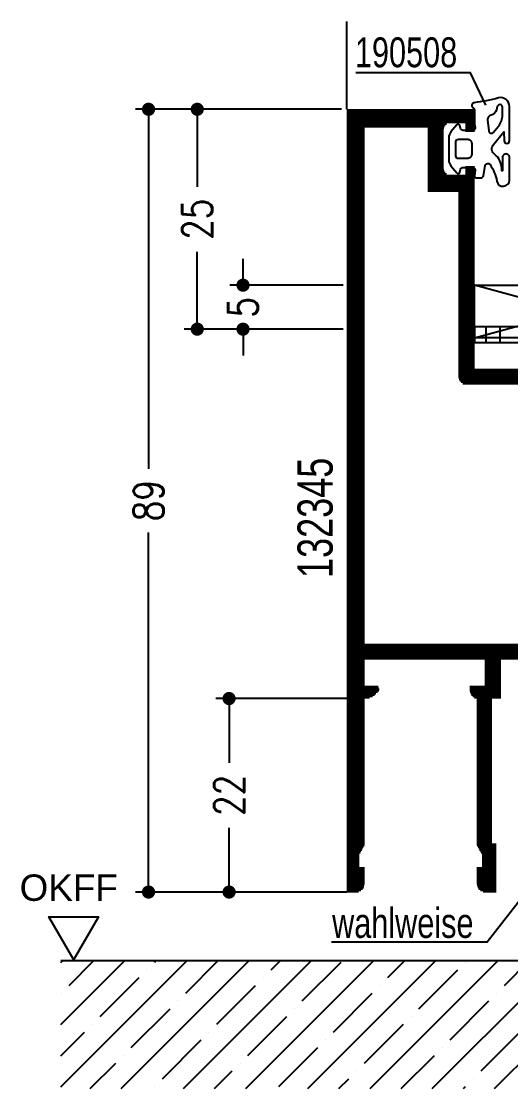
# Model space of a CAD drawing. Extents: x 13 to 197, y 21 to 259.
# Drawn here: x 123.4 to 151.2, y 196.7 to 257.4 of the extents above; entities that cross this region are included whole.
import ezdxf

# ---------------------------------------------------------------- set-up
doc = ezdxf.new("R2010")
doc.units = 0
doc.header["$LTSCALE"] = 6
doc.linetypes.add('AUSGEZOGEN', pattern=[0])
doc.layers.get('0').update_dxf_attribs({"color": 4, "linetype": 'CONTINUOUS'})
doc.layers.get('Defpoints').update_dxf_attribs({"linetype": 'CONTINUOUS'})
for name, color, linetype in [('00TXT', 7, 'AUSGEZOGEN'), ('01TXT', 7, 'CONTINUOUS'), ('CONST18', 3, 'AUSGEZOGEN'), ('CONST25', 2, 'CONTINUOUS'), ('CONST35', 7, 'CONTINUOUS'), ('LLMASSE', 7, 'AUSGEZOGEN')]:
    doc.layers.add(name, color=color, linetype=linetype)
doc.styles.add('SIM80S00', font='simplex.shx', dxfattribs={"width": 0.8})
doc.styles.add('SWISSCL', font='swisscl.ttf')
doc.styles.add('SWISSL', font='swissl.ttf')
doc.dimstyles.new('BEM_DOC_2', dxfattribs={"dimscale": 0.5, "dimtxt": 3.4, "dimasz": 1.5, "dimexe": 1.5, "dimexo": 0.6, "dimgap": 1.5, "dimtad": 0, "dimlfac": 2, "dimdsep": 46, "dimtxsty": 'SIM80S00', "dimblk": 'PUNKT', "dimcen": 0, "dimclrd": 3, "dimclre": 3, "dimclrt": 3, "dimadec": 0, "dimazin": 0, "dimtfac": 0.6999999999999998, "dimtofl": 0, "dimtmove": 2, "dimatfit": 3, "dimldrblk": 'PUNKT', "dimfxl": 1, "dimtolj": 1, "dimarcsym": 0})

# ---------------------------------------------------------------- blocks, each defined once
blk = doc.blocks.new('*X21')
for p, q in [((18.10000000000003, 187.8056274847714), (25.27126650293504, 194.9768939877064)), ((18.10000000000003, 191.3411613907041), (21.73573259700232, 194.9768939877064)), ((18.10000000000003, 194.8766952966369), (18.20019869106958, 194.9768939877064)), ((18.56155300318051, 193.5704813498174), (19.96796564106955, 194.9768939877064)), ((21.52990642116135, 187.7), (28.80680040886778, 194.9768939877064)), ((23.42291212383802, 194.8963065645421), (23.50349954700228, 194.9768939877064)), ((25.06544032709409, 187.7), (32.34233431480051, 194.9768939877064)), ((25.1906790768044, 193.1285396115757), (27.03903345293503, 194.9768939877064)), ((28.60097423302684, 187.7), (35.87786822073325, 194.9768939877064)), ((30.05203819746191, 194.4543648263005), (30.57456735886777, 194.9768939877064)), ((31.81980515042828, 192.6865978733342), (34.02951384163624, 194.8963065645421)), ((32.13650813895958, 187.7), (39.41340212666599, 194.9768939877064)), ((35.67204204489232, 187.7), (42.94893603259873, 194.9768939877064)), ((36.68116427108578, 194.0124230880589), (37.64563517073323, 194.9768939877064)), ((39.20757595082506, 187.7), (46.48446993853147, 194.9768939877064)), ((41.1005816535017, 194.8963065645421), (41.1005816535017, 194.8963065645421)), ((42.7431098567578, 187.7), (50.02000384446421, 194.9768939877064)), ((43.31029034470968, 193.5704813498174), (44.71670298259872, 194.9768939877064)), ((46.27864376269054, 187.7), (53.55553775039694, 194.9768939877064)), ((48.17164946536718, 194.8963065645421), (48.25223688853144, 194.9768939877064)), ((49.81417766862328, 187.7), (57.09107165632968, 194.9768939877064)), ((49.93941641833356, 193.1285396115757), (51.78777079446419, 194.9768939877064)), ((53.34971157455602, 187.7), (60.62660556226242, 194.9768939877064)), ((54.80077553899108, 194.4543648263005), (55.32330470039693, 194.9768939877064)), ((56.56854249195744, 192.6865978733342), (58.77825118316539, 194.8963065645421)), ((56.88524548048876, 187.7), (64.16213946819515, 194.9768939877064)), ((60.4207793864215, 187.7), (67.69767337412789, 194.9768939877064)), ((61.42990161261495, 194.0124230880589), (62.39437251226239, 194.9768939877064)), ((63.95631329235425, 187.7), (71.23320728006063, 194.9768939877064)), ((65.84931899503087, 194.8963065645421), (65.84931899503087, 194.8963065645421)), ((67.49184719828699, 187.7), (74.76874118599336, 194.9768939877064)), ((68.05902768623888, 193.5704813498174), (69.46544032412791, 194.9768939877064)), ((71.02738110421973, 187.7), (78.3042750919261, 194.9768939877064)), ((72.9203868068964, 194.8963065645421), (73.00097423006066, 194.9768939877064)), ((74.56291501015247, 187.7), (81.83980899785884, 194.9768939877064)), ((74.68815375986276, 193.1285396115758), (76.53650813599339, 194.9768939877064)), ((79.54951288052027, 194.4543648263005), (80.07204204192612, 194.9768939877064)), ((22.98097038559643, 194.4543648263005), (22.98097038559643, 194.4543648263005)), ((38.44893122405215, 192.2446561350926), (40.65863991526011, 194.4543648263005)), ((47.72970772712559, 194.4543648263005), (47.72970772712559, 194.4543648263005)), ((63.19766856558132, 192.2446561350926), (65.40737725678927, 194.4543648263005)), ((72.4784450686548, 194.4543648263005), (72.4784450686548, 194.4543648263005)), ((81.31727983348664, 192.6865978733341), (83.10000000000002, 194.4693180398475)), ((20.32931995614687, 191.802714396851), (22.53902864735483, 194.012423088059)), ((26.95844602977077, 191.3607726586094), (29.16815472097873, 193.5704813498174)), ((29.61009645922032, 194.0124230880589), (29.61009645922032, 194.0124230880589)), ((36.2392225328442, 193.5704813498174), (36.2392225328442, 193.5704813498174)), ((45.07805729767605, 191.802714396851), (47.287765988884, 194.0124230880589)), ((51.70718337129994, 191.3607726586094), (53.9168920625079, 193.5704813498174)), ((54.35883380074949, 194.0124230880589), (54.35883380074949, 194.0124230880589)), ((60.98795987437336, 193.5704813498174), (60.98795987437336, 193.5704813498174)), ((69.82679463920525, 191.802714396851), (72.03650333041321, 194.0124230880589)), ((76.45592071282911, 191.3607726586094), (78.66562940403708, 193.5704813498174)), ((79.10757114227867, 194.0124230880589), (79.10757114227867, 194.0124230880589)), ((18.11961126493891, 193.1285396115758), (18.11961126493891, 193.1285396115758)), ((33.58757210339465, 190.9188309203678), (35.79728079460261, 193.1285396115758)), ((42.86834860646809, 193.1285396115758), (42.86834860646809, 193.1285396115758)), ((58.33630944492381, 190.9188309203678), (60.54601813613177, 193.1285396115758)), ((67.61708594799728, 193.1285396115758), (67.61708594799728, 193.1285396115758)), ((24.7487373385628, 192.6865978733342), (24.7487373385628, 192.6865978733342)), ((40.21669817701854, 190.4768891821262), (42.4264068682265, 192.6865978733342)), ((49.49747468009198, 192.6865978733342), (49.49747468009198, 192.6865978733342)), ((64.96543551854772, 190.4768891821262), (67.17514420975569, 192.6865978733342)), ((74.24621202162116, 192.6865978733342), (74.24621202162116, 192.6865978733342)), ((78.0984489160852, 187.7), (83.10000000000001, 192.7015510839149)), ((22.09708690911325, 190.0349474438846), (24.30679560032121, 192.2446561350926)), ((28.72621298273714, 189.593005705643), (30.9359216739451, 191.802714396851)), ((31.37786341218669, 192.2446561350926), (31.37786341218669, 192.2446561350926)), ((38.00698948581056, 191.802714396851), (38.00698948581056, 191.802714396851)), ((46.84582425064243, 190.0349474438846), (49.05553294185039, 192.2446561350926)), ((53.4749503242663, 189.593005705643), (55.68465901547426, 191.802714396851)), ((56.12660075371585, 192.2446561350926), (56.12660075371585, 192.2446561350926)), ((62.75572682733973, 191.802714396851), (62.75572682733973, 191.802714396851)), ((71.5945615921716, 190.0349474438846), (73.80427028337957, 192.2446561350926)), ((78.22368766579548, 189.593005705643), (80.43339635700345, 191.802714396851)), ((80.87533809524504, 192.2446561350926), (80.87533809524504, 192.2446561350926)), ((19.88737821790528, 191.3607726586094), (19.88737821790528, 191.3607726586094)), ((35.35533905636102, 189.1510639674015), (37.56504774756898, 191.3607726586094)), ((44.63611555943446, 191.3607726586094), (44.63611555943446, 191.3607726586094)), ((60.10407639789018, 189.1510639674015), (62.31378508909814, 191.3607726586094)), ((69.38485290096365, 191.3607726586094), (69.38485290096365, 191.3607726586094)), ((18.10000000000003, 189.5733944407042), (19.44543647966369, 190.9188309203678)), ((26.51650429152917, 190.9188309203678), (26.51650429152917, 190.9188309203678)), ((41.98446512998491, 188.7091222291598), (44.19417382119287, 190.9188309203678)), ((51.26524163305835, 190.9188309203678), (51.26524163305835, 190.9188309203678)), ((66.73320247151409, 188.7091222291598), (68.94291116272205, 190.9188309203678)), ((76.01397897458752, 190.9188309203678), (76.01397897458752, 190.9188309203678)), ((83.08504678645299, 190.9188309203678), (83.10000000000001, 190.9337841339148)), ((23.86485386207962, 188.2671804909183), (26.07456255328758, 190.4768891821262)), ((30.49397993570351, 187.8252387526767), (32.70368862691147, 190.0349474438846)), ((33.14563036515306, 190.4768891821262), (33.14563036515306, 190.4768891821262)), ((39.77475643877695, 190.0349474438846), (39.77475643877695, 190.0349474438846)), ((48.61359120360881, 188.2671804909183), (50.82329989481676, 190.4768891821262)), ((55.24271727723268, 187.8252387526767), (57.45242596844064, 190.0349474438846)), ((57.89436770668222, 190.4768891821262), (57.89436770668222, 190.4768891821262)), ((64.52349378030613, 190.0349474438846), (64.52349378030613, 190.0349474438846)), ((73.36232854513796, 188.2671804909183), (75.57203723634592, 190.4768891821262)), ((79.99145461876184, 187.8252387526767), (82.2011633099698, 190.0349474438846)), ((82.6431050482114, 190.4768891821262), (82.6431050482114, 190.4768891821262)), ((21.65514517087166, 189.593005705643), (21.65514517087166, 189.593005705643)), ((37.43980899489232, 187.7), (39.33281470053537, 189.5930057056431)), ((46.40388251240084, 189.593005705643), (46.40388251240084, 189.593005705643)), ((62.18854633642151, 187.7), (64.08155204206453, 189.5930057056431)), ((71.15261985393, 189.5930057056431), (71.15261985393, 189.5930057056431)), ((19.76213946522862, 187.7), (21.21320343263007, 189.1510639674015)), ((26.8332072770941, 187.7), (27.84232950625395, 188.7091222291599)), ((28.28427124449555, 189.1510639674015), (28.28427124449555, 189.1510639674015)), ((34.91339731811943, 188.7091222291599), (34.91339731811943, 188.7091222291599)), ((44.51087680675781, 187.7), (45.96194077415925, 189.1510639674015)), ((51.58194461862329, 187.7), (52.59106684778313, 188.7091222291599)), ((53.03300858602471, 189.1510639674015), (53.03300858602471, 189.1510639674015)), ((59.66213465964859, 188.7091222291599), (59.66213465964859, 188.7091222291599)), ((69.25961414828699, 187.7), (70.71067811568841, 189.1510639674015)), ((76.33068196015248, 187.7), (77.33980418931229, 188.7091222291598)), ((77.78174592755389, 189.1510639674014), (77.78174592755389, 189.1510639674014)), ((81.63398282201794, 187.7), (83.10000000000001, 189.1660171779821)), ((33.90427508895958, 187.7), (34.47145557987784, 188.2671804909183)), ((41.54252339174332, 188.2671804909183), (41.54252339174332, 188.2671804909183)), ((58.65301243048877, 187.7), (59.220192921407, 188.2671804909183)), ((66.2912607332725, 188.2671804909183), (66.2912607332725, 188.2671804909183)), ((23.42291212383803, 187.8252387526767), (23.42291212383803, 187.8252387526767)), ((40.97534290082506, 187.7), (41.10058165350173, 187.8252387526767)), ((48.17164946536722, 187.8252387526767), (48.17164946536722, 187.8252387526767)), ((65.72408024235425, 187.7), (65.8493189950309, 187.8252387526767)), ((72.92038680689636, 187.8252387526767), (72.92038680689636, 187.8252387526767))]:
    blk.add_line(p, q)
blk = doc.blocks.new('PUNKT')
at = {"color": 0, "linetype": 'CONTINUOUS'}
blk.add_line((-0.5, 0), (-1, 0), dxfattribs=at)
at = {"color": 0, "linetype": 'CONTINUOUS', "const_width": 0.5}
blk.add_lwpolyline([(-0.25, 0, 1), (0.25, 0, 1)], format="xyb", close=True, dxfattribs=at)
blk = doc.blocks.new('*D52')
at = {"layer": 'Defpoints', "color": 0, "transparency": 16777216}
for p in [(141.9244415491721, 252.3581793252065), (133.4244415491726, 239.8582062754964), (142.024466260078, 239.8582062754964)]:
    blk.add_point(p, dxfattribs=at)
at = {"layer": 'LLMASSE', "color": 3, "lineweight": -2, "transparency": 16777216}
for p, q in [((141.6244415491721, 252.3581793252065), (132.6744415491726, 252.3581793252065)), ((133.4244415491726, 251.6081793252065), (133.4244415491726, 247.9591451813038)), ((133.4244415491726, 240.6082062754964), (133.4244415491726, 244.2572404193991)), ((141.724466260078, 239.8582062754964), (132.6744415491726, 239.8582062754964))]:
    blk.add_line(p, q, dxfattribs=at)
at = {"layer": 'LLMASSE', "color": 3, "lineweight": -2, "transparency": 16777216, "xscale": 0.75, "yscale": 0.75, "zscale": 0.75}
for p, rotation in [((133.4244415491726, 252.3581793252065), 90), ((133.4244415491726, 239.8582062754964), 270)]:
    blk.add_blockref('PUNKT', p, dxfattribs=dict(at, rotation=rotation))
at = {"layer": 'LLMASSE', "color": 3, "transparency": 16777216, "insert": (133.4244415491725, 246.1081928003515), "char_height": 1.7, "attachment_point": 5, "rotation": 90, "style": 'SIM80S00'}
blk.add_mtext('\\A1;25', dxfattribs=at)
blk = doc.blocks.new('*D53')
at = {"layer": 'Defpoints', "color": 0, "transparency": 16777216}
for p in [(136.0244415491725, 242.3581875878881), (142.0244681906015, 242.3581875878881), (142.024466260078, 239.8582062754964)]:
    blk.add_point(p, dxfattribs=at)
at = {"layer": 'LLMASSE', "color": 3, "lineweight": -2, "transparency": 16777216}
for p, q in [((136.0244415491725, 243.1081875878881), (136.0244415491725, 243.8581875878881)), ((141.7244681906015, 242.3581875878881), (135.2744415491725, 242.3581875878881)), ((141.724466260078, 239.8582062754964), (135.2744415491725, 239.8582062754964)), ((136.0244415491725, 239.1082062754964), (136.0244415491725, 238.3582062754964))]:
    blk.add_line(p, q, dxfattribs=at)
at = {"layer": 'LLMASSE', "color": 3, "lineweight": -2, "transparency": 16777216, "xscale": 0.75, "yscale": 0.75, "zscale": 0.75}
for p, rotation in [((136.0244415491725, 242.3581875878881), 270), ((136.0244415491725, 239.8582062754964), 90)]:
    blk.add_blockref('PUNKT', p, dxfattribs=dict(at, rotation=rotation))
at = {"layer": 'LLMASSE', "color": 3, "transparency": 16777216, "insert": (136.0244415491725, 241.1081969316923), "char_height": 1.7, "attachment_point": 5, "rotation": 90, "style": 'SIM80S00'}
blk.add_mtext('\\A1;5', dxfattribs=at)
blk = doc.blocks.new('WI190508')
at = {"linetype": 'CONTINUOUS'}
for points in [[(4, 0.330593, 0.494357), (2.737419, 1.295503, -0.035396), (-0.037156, 0.74769, 0.7191390000000001), (-0.15, 0.190192, -0.267949), (0, -0.069615), (0, -1.687299), (0.089778, -2.022354, -0.493145), (-0.2, -2.4), (-1.269802, -2.4, -0.339454), (-1.55958, -2.177646), (-1.647845, -1.848236, 0.606815), (-1.994239, -1.771442), (-2.666044, -2.572069, 0.176327), (-2.9, -3.214857), (-2.9, -5.785143, 0.176327), (-2.666044, -6.427931), (-1.994239, -7.228558, 0.606815), (-1.647845, -7.151764), (-1.55958, -6.822353999999999, -0.339454), (-1.269802, -6.6), (-0.2, -6.6, -0.458807), (0.096639, -6.944777), (0.00224, -7.570148, 0.458807), (0.2, -7.8), (0.74827, -7.8, 0.36397), (1.043712, -7.552094), (1.247227, -6.397906, -0.676335), (1.792219, -6.283492, -0.102989), (2.554156, -8.173867, 0.8837860000000001), (4, -8.04999), (3.999963, -5.482666, 1), (3.199963, -5.482678), (3.199981, -6.959881, -1.000006), (3.107969, -6.959881), (3.107969, -6.747519, 0.236839), (2.316582, -5.137422, -0.426544), (2.183394, -3.990297), (3.35751, -2.569926), (3.4, -3.584999, 1), (4, -3.584999), (4, 0.330593)], [(3.2, -0.628273), (3.2, 0.230593, 0.876976), (2.610222, 0.308239), (2.50596, -0.080872, -0.282773), (1.897392, -0.65679, 0.3848), (1.502766, -1.198664), (1.634079, -2.44197, 0.664354), (2.163647, -2.601599), (2.741515, -1.90253, 0.174429), (3.2, -0.628273)], [(-0.3, -5.1, -0.414214), (-0.8, -5.6), (-1.8, -5.6, -0.414214), (-2.1, -5.3), (-2.1, -3.7, -0.414214), (-1.8, -3.4), (-0.8, -3.4, -0.414214), (-0.3, -3.9), (-0.3, -5.1)]]:
    blk.add_lwpolyline(points, format="xyb", close=True, dxfattribs=at)
blk = doc.blocks.new('*D54')
at = {"layer": 'Defpoints', "color": 0, "transparency": 16777216}
for p in [(135.2334696382479, 218.8595363252065), (142.924469549172, 218.8595363252065), (142.2244415491721, 207.8581793252065)]:
    blk.add_point(p, dxfattribs=at)
at = {"layer": 'LLMASSE', "color": 3, "lineweight": -2, "transparency": 16777216}
for p, q in [((142.624469549172, 218.8595363252065), (134.4834696382479, 218.8595363252065)), ((135.2334696382479, 218.1095363252065), (135.2334696382479, 215.2098102061589)), ((135.2334696382479, 208.6081793252065), (135.2334696382479, 211.5079054442541)), ((141.9244415491721, 207.8581793252065), (134.4834696382479, 207.8581793252065))]:
    blk.add_line(p, q, dxfattribs=at)
at = {"layer": 'LLMASSE', "color": 3, "lineweight": -2, "transparency": 16777216, "xscale": 0.75, "yscale": 0.75, "zscale": 0.75}
for p, rotation in [((135.2334696382479, 218.8595363252065), 90), ((135.2334696382479, 207.8581793252065), 270)]:
    blk.add_blockref('PUNKT', p, dxfattribs=dict(at, rotation=rotation))
at = {"layer": 'LLMASSE', "color": 3, "transparency": 16777216, "insert": (135.2334696382479, 213.3588578252065), "char_height": 1.7, "attachment_point": 5, "rotation": 90, "style": 'SIM80S00'}
blk.add_mtext('\\A1;22', dxfattribs=at)
blk = doc.blocks.new('*D55')
at = {"layer": 'Defpoints', "color": 0, "transparency": 16777216}
for p in [(141.6244415491722, 252.3581793252065), (130.6546667142113, 207.8581793252065), (142.2244415491721, 207.8581793252065)]:
    blk.add_point(p, dxfattribs=at)
at = {"layer": 'LLMASSE', "color": 3, "lineweight": -2, "transparency": 16777216}
for p, q in [((141.3244415491721, 252.3581793252065), (129.9046667142113, 252.3581793252065)), ((130.6546667142113, 251.6081793252065), (130.6546667142113, 231.9267507537779)), ((130.6546667142113, 208.6081793252065), (130.6546667142113, 228.2896078966351)), ((141.9244415491721, 207.8581793252065), (129.9046667142113, 207.8581793252065))]:
    blk.add_line(p, q, dxfattribs=at)
at = {"layer": 'LLMASSE', "color": 3, "lineweight": -2, "transparency": 16777216, "xscale": 0.75, "yscale": 0.75, "zscale": 0.75}
for p, rotation in [((130.6546667142113, 252.3581793252065), 90), ((130.6546667142113, 207.8581793252065), 270)]:
    blk.add_blockref('PUNKT', p, dxfattribs=dict(at, rotation=rotation))
at = {"layer": 'LLMASSE', "color": 3, "transparency": 16777216, "insert": (130.6546667142113, 230.1081793252065), "char_height": 1.7, "attachment_point": 5, "rotation": 90, "style": 'SIM80S00'}
blk.add_mtext('\\A1;89', dxfattribs=at)

msp = doc.modelspace()

# ---------------------------------------------------------------- hatches: boundary and pattern name
at = {"layer": 'CONST25'}
h = msp.add_hatch(dxfattribs=at)
h.set_pattern_fill('ANSI31', color=256, scale=0.025, angle=315, style=0)
h.set_pattern_definition([(0, (-113.7547970578669, 0), (2.775557561562891e-17, 0.079375), [])])
edge = h.paths.add_edge_path()
edge.add_line((141.9244415491721, 207.8581793252065), (142.4244415491876, 207.8581793253142))
edge.add_arc((142.4244415493927, 208.3581793251091), 0.4999999997949089, 269.9999999764983, 360.0000000235017)
edge.add_line((142.9244415491876, 208.3581793253142), (142.9244415491876, 209.2581793253141))
edge.add_line((142.9244415491876, 209.2581793253141), (142.6244415491874, 209.2581793253141))
edge.add_line((142.6244415491874, 209.2581793253141), (142.6244415491874, 210.0081793253141))
edge.add_line((142.6244415491874, 210.0081793253141), (142.9244415491876, 210.5277945675848))
edge.add_line((142.9244415491876, 210.5277945675848), (142.9244695491875, 218.8595364890411))
edge.add_arc((142.8723880211701, 219.8581793253142), 1.000000000000023, 272.9854024281681, 314.9999999999977)
edge.add_line((143.5794948023567, 219.1510725441276), (143.7805355663654, 219.3521133081362))
edge.add_line((143.7805355663652, 219.3521133081362), (143.6744695491873, 219.6081793253141))
edge.add_line((143.6744695491873, 219.6081793253142), (142.9244695491975, 219.6081793253039))
edge.add_line((142.9244695491975, 219.6081793253039), (142.9244695491616, 221.1081793252885))
edge.add_line((142.9244695491616, 221.1081793252885), (149.7744695492179, 221.1081793253654))
edge.add_line((149.7744695492179, 221.1081793253654), (149.7744695492383, 219.6081793252834))
edge.add_line((149.7744695492383, 219.6081793252835), (148.9244695491561, 219.6081793252835))
edge.add_line((148.9244695491566, 219.6081793252835), (148.9244695491875, 219.3581793253142))
edge.add_arc((149.4244695491873, 219.3581793253142), 0.5, 180, 258.4630409671819)
edge.add_line((149.3244695491871, 218.8682813767575), (149.3244415491874, 210.5277945675848))
edge.add_line((149.3244415491874, 210.5277945675848), (149.6244415491874, 210.0081793253141))
edge.add_line((149.6244415491874, 210.0081793253141), (149.6244415491874, 209.2581793253141))
edge.add_line((149.6244415491874, 209.2581793253141), (149.3244415491872, 209.2581793253141))
edge.add_line((149.3244415491874, 209.2581793253141), (149.3244415491874, 208.3581793253142))
edge.add_arc((149.8244415489823, 208.3581793251091), 0.4999999997949089, 179.9999999764983, 270.0000000235017)
edge.add_line((149.8244415491874, 207.8581793253142), (150.4244415492951, 207.8581793252988))
edge.add_line((150.4244415492951, 207.8581793252988), (150.4244415491876, 210.6081793253142))
edge.add_line((150.4244415491876, 210.6081793253142), (150.1744415491876, 210.6081793253142))
edge.add_line((150.1744415491876, 210.6081793253142), (150.1744695491616, 218.8581793252885))
edge.add_line((150.1744695491616, 218.8581793252885), (150.6744695492948, 218.8581793252987))
edge.add_line((150.6744695492948, 218.8581793252988), (150.6744695491616, 221.1081793252885))
edge.add_line((150.6744695491616, 221.1081793252885), (152.2744695491615, 221.1081793253397))
edge.add_line((152.2744695491615, 221.1081793253398), (152.274469549187, 220.1081793253142))
edge.add_line((152.2744695491872, 220.1081793253142), (152.0244695491872, 220.1081793253142))
edge.add_line((152.0244695491872, 220.1081793253142), (152.0244695491872, 219.6081793253142))
edge.add_line((152.0244695491872, 219.6081793253142), (166.8244695491874, 219.6081793253142))
edge.add_line((166.8244695491874, 219.6081793253142), (166.8244695491874, 220.1081793253142))
edge.add_line((166.8244695491874, 220.1081793253142), (166.5744695491874, 220.1081793253142))
edge.add_line((166.5744695491874, 220.1081793253142), (166.5744695491617, 221.1081793252885))
edge.add_line((166.5744695491617, 221.1081793252885), (168.1744695491616, 221.1081793253397))
edge.add_line((168.1744695491618, 221.1081793253398), (168.1744695492337, 218.8581793252681))
edge.add_line((168.1744695492334, 218.858179325268), (168.6744695491616, 218.8581793253398))
edge.add_line((168.6744695491618, 218.8581793253398), (168.6744695491875, 210.6081793253142))
edge.add_line((168.6744695491875, 210.6081793253142), (168.4244695491875, 210.6081793253142))
edge.add_line((168.4244695491875, 210.6081793253142), (168.4244695492337, 207.858179325268))
edge.add_line((168.4244695492334, 207.858179325268), (169.0244695491874, 207.8581793253142))
edge.add_arc((169.0244695495976, 208.358179324904), 0.4999999995898179, 269.9999999529966, 360.0000000470034)
edge.add_line((169.5244695491874, 208.3581793253142), (169.5244695491874, 209.2581793253141))
edge.add_line((169.5244695491874, 209.2581793253141), (169.2244695491872, 209.2581793253141))
edge.add_line((169.2244695491872, 209.2581793253141), (169.2244695491872, 210.0081793253141))
edge.add_line((169.2244695491872, 210.0081793253141), (169.5244695491874, 210.5277945675848))
edge.add_line((169.5244695491874, 210.5277945675848), (169.5244695491874, 218.8682813767575))
edge.add_arc((169.4244695494385, 219.3581793251091), 0.4999999997488149, 281.5369590093157, 360.0000000235017)
edge.add_line((169.9244695491875, 219.3581793253142), (169.9244695491977, 219.6081793253859))
edge.add_line((169.9244695491975, 219.608179325386), (169.0744695491976, 219.608179325304))
edge.add_line((169.0744695491976, 219.6081793253039), (169.0744695491771, 221.1081793253039))
edge.add_line((169.0744695491771, 221.1081793253039), (175.9244695491618, 221.1081793253398))
edge.add_line((175.9244695491618, 221.1081793253398), (175.9244695492387, 219.6081793252834))
edge.add_line((175.9244695492387, 219.6081793252833), (175.1744695491875, 219.6081793253141))
edge.add_line((175.1744695491875, 219.6081793253142), (175.0684035320096, 219.3521133081362))
edge.add_line((175.0684035320094, 219.3521133081362), (175.2694442960178, 219.1510725441276))
edge.add_arc((175.9765510772045, 219.8581793253142), 0.999999999999988, 225.0000000000012, 267.0145975718302)
edge.add_line((175.9244695491875, 218.8595364890411), (175.9244695491875, 210.5277945675848))
edge.add_line((175.9244695491875, 210.5277945675848), (176.2244695491877, 210.0081793253141))
edge.add_line((176.2244695491875, 210.0081793253141), (176.2244695491875, 209.2581793253141))
edge.add_line((176.2244695491875, 209.2581793253141), (175.9244695491875, 209.2581793253141))
edge.add_line((175.9244695491875, 209.2581793253141), (175.9244695491875, 208.3581793253142))
edge.add_arc((176.4244695491875, 208.3581793253142), 0.5, 180, 270)
edge.add_line((176.4244695491875, 207.8581793253142), (176.9244695492953, 207.8581793252988))
edge.add_line((176.9244695492951, 207.8581793252988), (176.9244695491104, 239.8581793253911))
edge.add_line((176.9244695491104, 239.858179325391), (175.9765510772045, 239.8581793253141))
edge.add_arc((175.9765510772045, 238.8581793253142), 1, 90, 135)
edge.add_line((175.269444296018, 239.5652861065007), (175.0684035320096, 239.3642453424921))
edge.add_line((175.0684035320094, 239.3642453424922), (175.1744695491873, 239.1081793253142))
edge.add_line((175.1744695491875, 239.1081793253142), (176.0744695491771, 239.1081793253244))
edge.add_line((176.0744695491771, 239.1081793253244), (176.0744695493156, 237.6081793252372))
edge.add_line((176.0744695493156, 237.6081793252373), (168.9744695491977, 237.608179325304))
edge.add_line((168.9744695491977, 237.6081793253039), (168.9744695491772, 239.1081793253039))
edge.add_line((168.9744695491772, 239.1081793253039), (169.9244695492594, 239.1081793253039))
edge.add_line((169.9244695492591, 239.1081793253039), (169.9244695491873, 239.3581793253142))
edge.add_arc((169.4244695491875, 239.3581793253142), 0.5, 0, 90)
edge.add_line((169.4244695491875, 239.8581793253142), (168.1744695491413, 239.858179325268))
edge.add_line((168.1744695491411, 239.858179325268), (168.1744695493153, 237.6081793252372))
edge.add_line((168.1744695493155, 237.6081793252373), (166.5744695492131, 237.6081793252886))
edge.add_line((166.5744695492131, 237.6081793252885), (166.5744695491874, 238.6081793253141))
edge.add_line((166.5744695491874, 238.6081793253142), (166.8244695491874, 238.6081793253142))
edge.add_line((166.8244695491874, 238.6081793253142), (166.8244695491874, 239.1081793253142))
edge.add_line((166.8244695491874, 239.1081793253142), (152.0244695491874, 239.1081793253142))
edge.add_line((152.0244695491874, 239.1081793253142), (152.0244695491874, 238.6081793253142))
edge.add_line((152.0244695491874, 238.6081793253142), (152.2744695491874, 238.6081793253142))
edge.add_line((152.2744695491874, 238.6081793253142), (152.2744759128491, 237.6081793253398))
edge.add_line((152.2744759128491, 237.6081793253398), (149.1744759128492, 237.6081793252886))
edge.add_line((149.1744759128492, 237.6081793252885), (149.1744695524681, 249.1081793287486))
edge.add_line((149.1744695524681, 249.1081793287486), (148.6744695491566, 249.1081793252834))
edge.add_line((148.6744695491566, 249.1081793252835), (148.6744695492387, 248.6081793252835))
edge.add_line((148.6744695492387, 248.6081793252835), (147.8244695491874, 248.6081793253142))
edge.add_arc((147.8244696054353, 249.0081793815619), 0.4000000562478516, 180.0000080569046, 269.99999194307907, ccw=False)
edge.add_line((147.4244695491875, 249.0081793253142), (147.4244695491875, 251.2081793253142))
edge.add_arc((147.8244695439794, 251.2081793305221), 0.3999999947921538, 89.99999925399351, 180.0000007459658, ccw=False)
edge.add_line((147.8244695491876, 251.6081793253142), (148.6744695491773, 251.6081793253244))
edge.add_line((148.674469549177, 251.6081793253244), (148.674469549218, 251.1081793252834))
edge.add_line((148.6744695492182, 251.1081793252835), (149.174469539716, 251.1081793349395))
edge.add_line((149.174469539716, 251.1081793349393), (149.1744695524681, 252.3581793287486))
edge.add_line((149.1744695524681, 252.3581793287486), (141.9244759127466, 252.3581793252372))
edge.add_line((141.9244759127466, 252.3581793252373), (141.9244415491721, 207.8581793252065))
edge = h.paths.add_edge_path(flags=16)
edge.add_line((142.9244759128237, 222.0081793253142), (152.2744415491873, 222.0081793253142))
edge.add_line((152.2744415491873, 222.0081793253142), (152.2744695491874, 236.7081793253142))
edge.add_line((152.2744695491874, 236.7081793253142), (148.7744759128236, 236.7081793253142))
edge.add_arc((148.7744759128236, 237.2081793253142), 0.5, 180, 270, ccw=False)
edge.add_line((148.2744759128236, 237.2081793253142), (148.2744759128236, 247.7081793253142))
edge.add_line((148.2744759128236, 247.7081793253142), (146.5244759128491, 247.7081793252885))
edge.add_line((146.5244759128491, 247.7081793252886), (146.5244759128234, 251.3581793253143))
edge.add_line((146.5244759128236, 251.3581793253142), (142.9244759128237, 251.3581793253141))
edge.add_line((142.9244759128237, 251.3581793253142), (142.9244759128239, 222.0081793253142))
h.paths.add_polyline_path([(175.9244695491875, 236.7081793253141), (166.5744759128236, 236.7081793253142), (166.5744759128238, 235.2081793253142), (165.6744479128236, 235.2081793253142), (165.6744479128236, 238.2081793253142), (153.1744695491875, 238.2081793253142), (153.1744695491873, 220.508179325314), (165.6744695491875, 220.5081793253141), (165.6744695491875, 223.5081793253141), (166.5744975491873, 223.5081793253141), (166.5744975491873, 222.0081793253142), (175.9244695491875, 222.0081793253142)], flags=16)

# ---------------------------------------------------------------- linework, layer by layer
at = {"layer": '00TXT', "color": 3}
msp.add_lwpolyline([(153.9040720840308, 210.1263953046508), (149.9040720840308, 205.0032892923573), (141.0458936962089, 205.0032892923573)], dxfattribs=at)
at = {"layer": 'CONST18'}
msp.add_line((141.9244415491721, 252.3581793252065), (141.9244415491721, 257.3581793252065), dxfattribs=at)
at = {"layer": 'CONST18', "linetype": 'CONTINUOUS', "extrusion": (0, 0, -1)}
for p, q in [((149.841896083236, 239.1081761451421), (149.841896083236, 239.9831761451421)), ((150.635646083236, 239.1081761451421), (150.635646083236, 239.9831761451421))]:
    msp.add_line(p, q, dxfattribs=at)
at = {"layer": 'CONST18'}
msp.add_lwpolyline([(149.1744733643895, 239.3581793252065), (149.1744733643895, 242.3581793252065), (160.1744415491721, 242.3581793252065), (160.1744415491721, 239.3581793252065), (149.1744733643895, 239.3581793252065), (160.1744415491721, 242.3581793252065), (160.1744415491721, 239.3581793252065), (149.1744733643895, 242.3581793252065)], dxfattribs=at)
at = {"layer": 'CONST18', "linetype": 'CONTINUOUS', "extrusion": (0, 0, -1)}
msp.add_lwpolyline([(-149.1744750832361, 239.1081761451421), (-161.1744750832361, 239.1081761451421), (-161.1744750832361, 239.9831761451421), (-149.1744750832361, 239.9831761451421)], close=True, dxfattribs=at)
at = {"layer": 'CONST25'}
for points in [[(126.4208732402453, 203.9716240854981), (124.9852611927922, 206.4581770916449), (127.8099035345731, 206.4581770916449), (126.37429148712, 203.9716240854981)], [(125.6744763513889, 203.9581770916449), (190.6744763513889, 203.9581770916449)]]:
    msp.add_lwpolyline(points, dxfattribs=at)
at = {"layer": 'CONST35'}
msp.add_lwpolyline([(149.8221521610546, 252.588598237879), (148.9577367404836, 254.4361752070073), (142.4378798383848, 254.4361752070073)], dxfattribs=at)

# ---------------------------------------------------------------- block references
at = {"layer": 'CONST18', "linetype": 'CONTINUOUS', "extrusion": (0, 0, -1), "xscale": -0.5, "yscale": 0.5, "zscale": 0.5}
msp.add_blockref('WI190508', (-149.1744415491721, 252.3581793252065), dxfattribs=at)
at = {"layer": 'CONST18'}
msp.add_blockref('*X21', (107.574476351389, 8.981283103938495), dxfattribs=at)

# ---------------------------------------------------------------- texts
at = {"layer": '01TXT', "color": 1}
for s, height, style, p in [('190508', 1.7, 'SWISSCL', (142.3860152764528, 254.7479944641389)), ('OKFF', 1.5, 'SWISSL', (123.324476351389, 207.358177091645)), ('wahlweise', 1.7, 'SWISSCL', (141.0905159993965, 205.2511040831662))]:
    msp.add_text(s, height=height, dxfattribs=dict(at, style=style)).set_placement(p)
at = {"layer": '01TXT', "color": 1, "linetype": 'CONTINUOUS', "style": 'SWISSCL'}
msp.add_text('132345', height=2, rotation=90, dxfattribs=at).set_placement((141.1205019691524, 225.7112321804084))

# ---------------------------------------------------------------- dimensions: what is measured, and where the dimension line sits
at = {"layer": 'LLMASSE', "color": 3}
for base, p1, p2, picture, middle in [((130.6546667142113, 207.8581793252065), (141.6244415491722, 252.3581793252065), (142.2244415491721, 207.8581793252065), '*D55', (130.6546667142113, 230.1081793252065)), ((133.4244415491726, 239.8582062754964), (141.9244415491721, 252.3581793252065), (142.024466260078, 239.8582062754964), '*D52', (133.4244415491725, 246.1081928003515)), ((135.2334696382479, 218.8595363252065), (142.2244415491721, 207.8581793252065), (142.924469549172, 218.8595363252065), '*D54', (135.2334696382479, 213.3588578252065))]:
    dim = msp.add_linear_dim(base=base, p1=p1, p2=p2, angle=270, dimstyle='BEM_DOC_2', dxfattribs=at)
    dim.commit()
    dim.dimension.update_dxf_attribs({"geometry": picture, "text_midpoint": middle})
dim = msp.add_linear_dim(base=(136.0244415491725, 242.3581875878881), p1=(142.024466260078, 239.8582062754964), p2=(142.0244681906015, 242.3581875878881), angle=270, dimstyle='BEM_DOC_2', override={"dimtix": 1, "dimtmove": 0, "dimatfit": 1}, dxfattribs=at)
dim.commit()
dim.dimension.update_dxf_attribs({"geometry": '*D53', "text_midpoint": (136.0244415491725, 241.1081969316923)})

doc.saveas('drawing.dxf')
